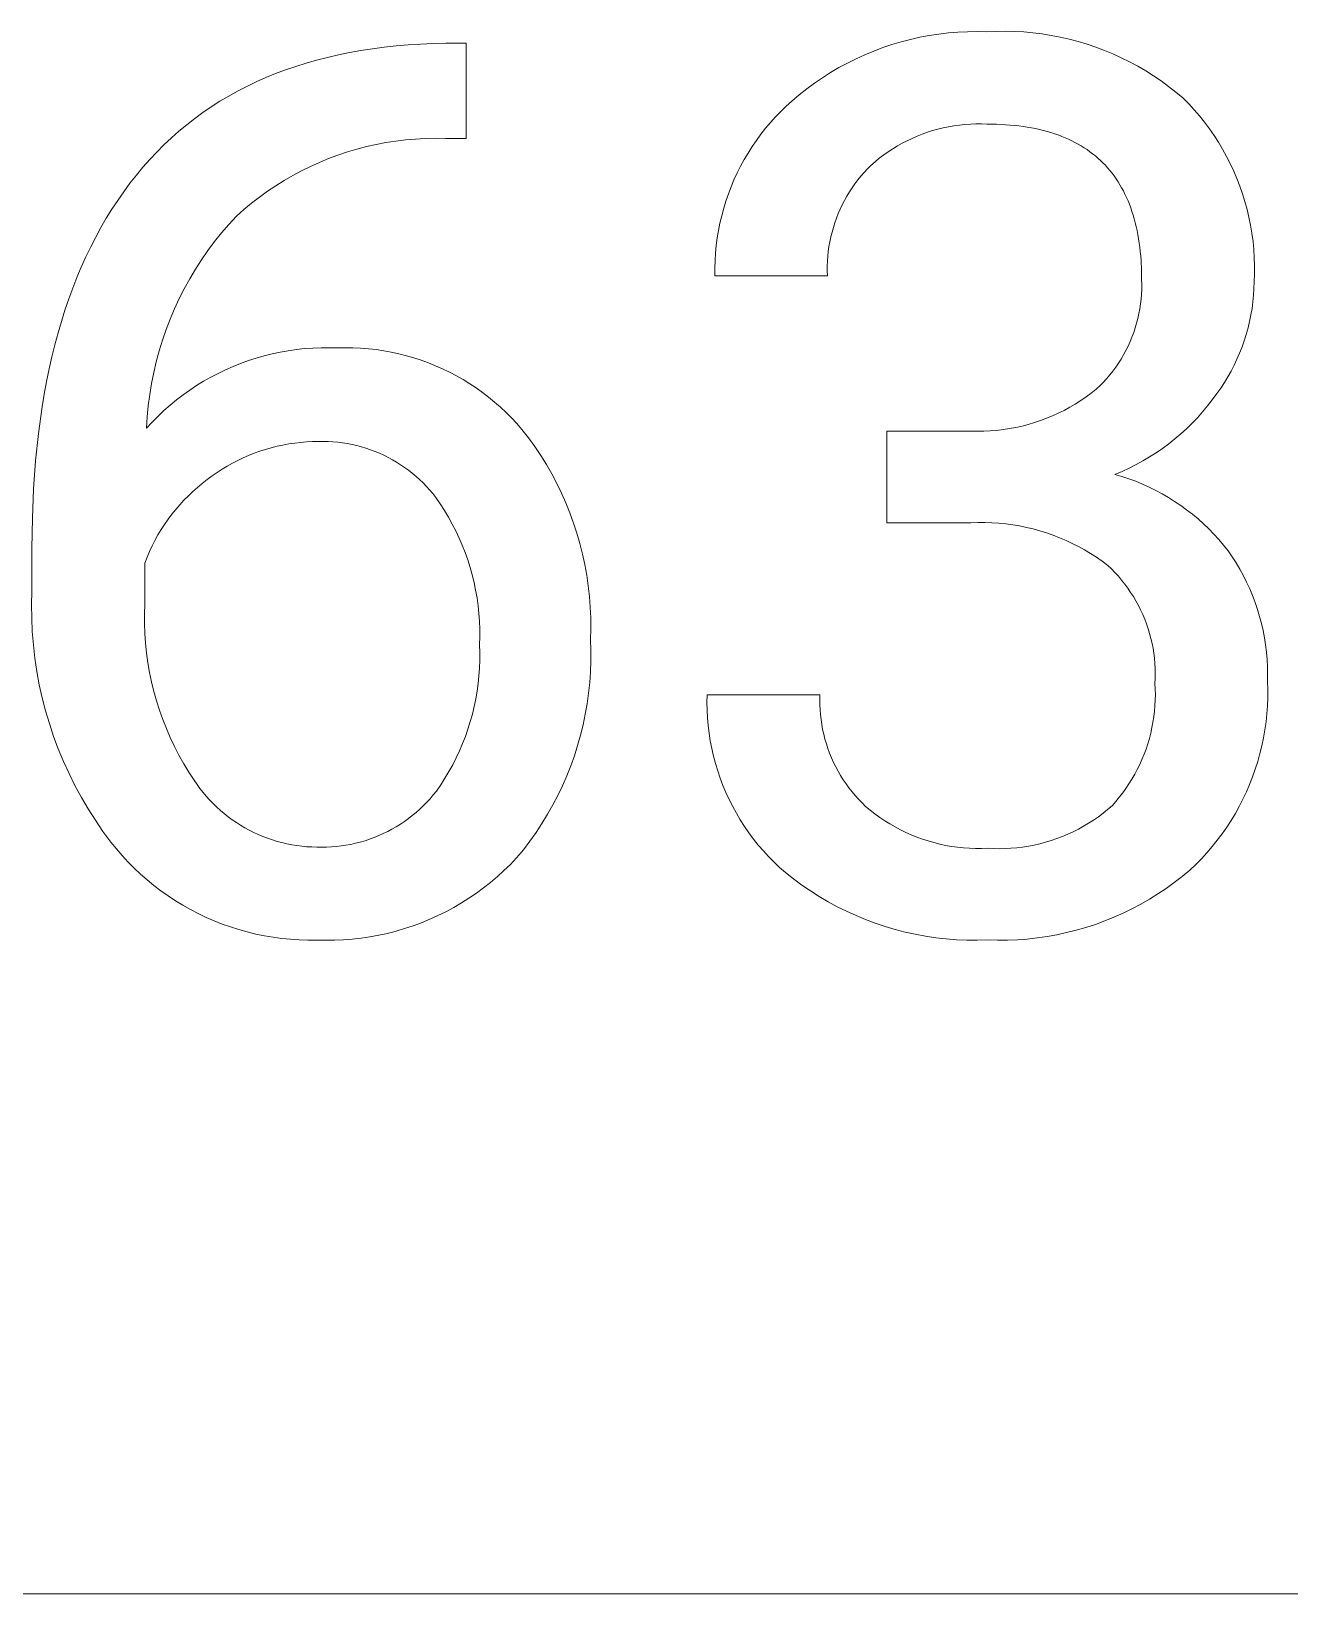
# Model space of a CAD drawing. Header units: millimetres. Extents: x -644 to 2279, y -276 to 1766.
# Drawn here: x 1723.22 to 1762.63, y -112.53 to -63.6 of the extents above; entities that cross this region are included whole.
import ezdxf

# ---------------------------------------------------------------- set-up
doc = ezdxf.new("R2010")
doc.units = ezdxf.units.MM
doc.header["$MEASUREMENT"] = 0
doc.layers.add('Domyślny', color=7, linetype='Continuous', true_color=0x000000)

msp = doc.modelspace()

# ---------------------------------------------------------------- linework, layer by layer
at = {"layer": 'Domyślny', "color": 18, "lineweight": 15, "true_color": 0x000000}
for p, q in [((1753.431, -63.607), (1753.72, -63.604)), ((1753.72, -63.604), (1754.009, -63.611)), ((1734.272, -64.106), (1734.647, -64.066)), ((1734.647, -64.066), (1735.027, -64.033)), ((1735.027, -64.033), (1735.414, -64.009)), ((1735.414, -64.009), (1735.807, -63.992)), ((1735.807, -63.992), (1736.206, -63.982)), ((1736.206, -63.982), (1736.839, -63.982)), ((1736.839, -63.982), (1736.839, -66.96)), ((1749.883, -64.118), (1750.168, -64.022)), ((1750.168, -64.022), (1750.458, -63.936)), ((1750.458, -63.936), (1750.749, -63.859)), ((1750.749, -63.859), (1751.044, -63.793)), ((1751.044, -63.793), (1751.34, -63.738)), ((1751.34, -63.738), (1751.638, -63.692)), ((1751.638, -63.692), (1751.938, -63.657)), ((1751.938, -63.657), (1752.238, -63.632)), ((1752.238, -63.632), (1752.54, -63.618)), ((1752.54, -63.618), (1752.841, -63.614)), ((1752.841, -63.614), (1753.143, -63.62)), ((1753.143, -63.62), (1753.431, -63.607)), ((1754.009, -63.611), (1754.298, -63.627)), ((1754.298, -63.627), (1754.586, -63.653)), ((1754.586, -63.653), (1754.872, -63.689)), ((1754.872, -63.689), (1755.158, -63.734)), ((1755.158, -63.734), (1755.441, -63.789)), ((1755.441, -63.789), (1755.723, -63.854)), ((1755.723, -63.854), (1756.002, -63.927)), ((1756.002, -63.927), (1756.279, -64.011)), ((1756.279, -64.011), (1756.553, -64.103)), ((1731.825, -64.603), (1732.156, -64.509)), ((1732.156, -64.509), (1732.493, -64.422)), ((1732.493, -64.422), (1732.837, -64.343)), ((1732.837, -64.343), (1733.186, -64.273)), ((1733.186, -64.273), (1733.542, -64.209)), ((1733.542, -64.209), (1733.904, -64.154)), ((1733.904, -64.154), (1734.272, -64.106)), ((1748.777, -64.6), (1749.047, -64.465)), ((1749.047, -64.465), (1749.322, -64.34)), ((1749.322, -64.34), (1749.6, -64.224)), ((1749.6, -64.224), (1749.883, -64.118)), ((1756.553, -64.103), (1756.823, -64.205)), ((1756.823, -64.205), (1757.09, -64.315)), ((1757.09, -64.315), (1757.353, -64.435)), ((1757.353, -64.435), (1757.612, -64.563)), ((1757.612, -64.563), (1757.867, -64.7)), ((1730.264, -65.189), (1730.564, -65.056)), ((1730.564, -65.056), (1730.87, -64.931)), ((1730.87, -64.931), (1731.182, -64.814)), ((1731.182, -64.814), (1731.501, -64.705)), ((1731.501, -64.705), (1731.825, -64.603)), ((1747.749, -65.229), (1747.998, -65.058)), ((1747.998, -65.058), (1748.252, -64.896)), ((1748.252, -64.896), (1748.512, -64.743)), ((1748.512, -64.743), (1748.777, -64.6)), ((1757.867, -64.7), (1758.117, -64.845)), ((1758.117, -64.845), (1758.361, -64.999)), ((1758.361, -64.999), (1758.601, -65.161)), ((1729.402, -65.634), (1729.683, -65.478)), ((1729.683, -65.478), (1729.97, -65.33)), ((1729.97, -65.33), (1730.264, -65.189)), ((1747.27, -65.595), (1747.506, -65.408)), ((1747.506, -65.408), (1747.749, -65.229)), ((1758.601, -65.161), (1758.834, -65.331)), ((1758.834, -65.331), (1759.062, -65.508)), ((1759.062, -65.508), (1759.284, -65.693)), ((1728.595, -66.148), (1728.858, -65.969)), ((1728.858, -65.969), (1729.127, -65.798)), ((1729.127, -65.798), (1729.402, -65.634)), ((1746.693, -66.115), (1746.864, -65.95)), ((1746.864, -65.95), (1747.04, -65.791)), ((1747.04, -65.791), (1747.27, -65.595)), ((1759.284, -65.693), (1759.463, -65.875)), ((1759.463, -65.875), (1759.635, -66.062)), ((1727.845, -66.732), (1728.089, -66.53)), ((1728.089, -66.53), (1728.339, -66.335)), ((1728.339, -66.335), (1728.595, -66.148)), ((1746.216, -66.643), (1746.369, -66.461)), ((1746.369, -66.461), (1746.528, -66.285)), ((1746.528, -66.285), (1746.693, -66.115)), ((1752.284, -66.54), (1752.114, -66.564)), ((1752.455, -66.523), (1752.284, -66.54)), ((1752.627, -66.511), (1752.455, -66.523)), ((1752.799, -66.505), (1752.627, -66.511)), ((1752.971, -66.505), (1752.799, -66.505)), ((1753.143, -66.511), (1752.971, -66.505)), ((1753.441, -66.516), (1753.143, -66.511)), ((1753.73, -66.53), (1753.441, -66.516)), ((1753.871, -66.54), (1753.73, -66.53)), ((1754.009, -66.553), (1753.871, -66.54)), ((1759.635, -66.062), (1759.801, -66.256)), ((1759.801, -66.256), (1759.961, -66.454)), ((1759.961, -66.454), (1760.113, -66.658)), ((1727.376, -67.16), (1727.607, -66.942)), ((1727.607, -66.942), (1727.845, -66.732)), ((1734.944, -67.006), (1734.635, -67.043)), ((1735.254, -66.979), (1734.944, -67.006)), ((1735.565, -66.962), (1735.254, -66.979)), ((1735.876, -66.956), (1735.565, -66.962)), ((1736.187, -66.96), (1735.876, -66.956)), ((1736.839, -66.96), (1736.187, -66.96)), ((1745.794, -67.216), (1745.928, -67.021)), ((1745.928, -67.021), (1746.069, -66.829)), ((1746.069, -66.829), (1746.216, -66.643)), ((1750.8, -66.958), (1750.645, -67.032)), ((1750.958, -66.889), (1750.8, -66.958)), ((1751.118, -66.826), (1750.958, -66.889)), ((1751.28, -66.768), (1751.118, -66.826)), ((1751.444, -66.716), (1751.28, -66.768)), ((1751.609, -66.669), (1751.444, -66.716)), ((1751.776, -66.628), (1751.609, -66.669)), ((1751.945, -66.593), (1751.776, -66.628)), ((1752.114, -66.564), (1751.945, -66.593)), ((1754.145, -66.569), (1754.009, -66.553)), ((1754.279, -66.587), (1754.145, -66.569)), ((1754.41, -66.607), (1754.279, -66.587)), ((1754.539, -66.629), (1754.41, -66.607)), ((1754.666, -66.654), (1754.539, -66.629)), ((1754.79, -66.681), (1754.666, -66.654)), ((1754.912, -66.711), (1754.79, -66.681)), ((1755.031, -66.743), (1754.912, -66.711)), ((1755.149, -66.777), (1755.031, -66.743)), ((1755.263, -66.814), (1755.149, -66.777)), ((1755.376, -66.853), (1755.263, -66.814)), ((1755.486, -66.895), (1755.376, -66.853)), ((1755.594, -66.939), (1755.486, -66.895)), ((1755.699, -66.985), (1755.594, -66.939)), ((1755.802, -67.033), (1755.699, -66.985)), ((1760.113, -66.658), (1760.258, -66.868)), ((1760.258, -66.868), (1760.396, -67.082)), ((1726.932, -67.619), (1727.151, -67.386)), ((1727.151, -67.386), (1727.376, -67.16)), ((1732.824, -67.483), (1732.533, -67.591)), ((1733.119, -67.384), (1732.824, -67.483)), ((1733.418, -67.296), (1733.119, -67.384)), ((1733.719, -67.217), (1733.418, -67.296)), ((1734.022, -67.149), (1733.719, -67.217)), ((1734.328, -67.091), (1734.022, -67.149)), ((1734.635, -67.043), (1734.328, -67.091)), ((1745.545, -67.621), (1745.666, -67.417)), ((1745.666, -67.417), (1745.794, -67.216)), ((1749.912, -67.479), (1749.775, -67.583)), ((1750.052, -67.38), (1749.912, -67.479)), ((1750.196, -67.285), (1750.052, -67.38)), ((1750.343, -67.195), (1750.196, -67.285)), ((1750.492, -67.111), (1750.343, -67.195)), ((1750.645, -67.032), (1750.492, -67.111)), ((1755.902, -67.084), (1755.802, -67.033)), ((1756.001, -67.138), (1755.902, -67.084)), ((1756.096, -67.193), (1756.001, -67.138)), ((1756.19, -67.252), (1756.096, -67.193)), ((1756.281, -67.312), (1756.19, -67.252)), ((1756.37, -67.375), (1756.281, -67.312)), ((1756.456, -67.44), (1756.37, -67.375)), ((1756.54, -67.508), (1756.456, -67.44)), ((1756.622, -67.578), (1756.54, -67.508)), ((1760.396, -67.082), (1760.527, -67.3)), ((1760.527, -67.3), (1760.651, -67.523)), ((1726.512, -68.109), (1726.719, -67.86)), ((1726.719, -67.86), (1726.932, -67.619)), ((1731.682, -67.975), (1731.408, -68.121)), ((1731.961, -67.837), (1731.682, -67.975)), ((1732.245, -67.71), (1731.961, -67.837)), ((1732.533, -67.591), (1732.245, -67.71)), ((1745.325, -68.042), (1745.432, -67.83)), ((1745.432, -67.83), (1745.545, -67.621)), ((1749.405, -67.914), (1749.301, -68.026)), ((1749.512, -67.805), (1749.405, -67.914)), ((1749.642, -67.692), (1749.512, -67.805)), ((1749.775, -67.583), (1749.642, -67.692)), ((1756.701, -67.65), (1756.622, -67.578)), ((1756.778, -67.725), (1756.701, -67.65)), ((1756.853, -67.802), (1756.778, -67.725)), ((1756.925, -67.882), (1756.853, -67.802)), ((1756.995, -67.964), (1756.925, -67.882)), ((1757.062, -68.048), (1756.995, -67.964)), ((1760.651, -67.523), (1760.766, -67.75)), ((1760.766, -67.75), (1760.874, -67.981)), ((1760.874, -67.981), (1760.974, -68.215)), ((1726.116, -68.629), (1726.311, -68.365)), ((1726.311, -68.365), (1726.512, -68.109)), ((1730.875, -68.442), (1730.616, -68.616)), ((1731.139, -68.277), (1730.875, -68.442)), ((1731.408, -68.121), (1731.139, -68.277)), ((1745.048, -68.698), (1745.133, -68.476)), ((1745.133, -68.476), (1745.225, -68.257)), ((1745.225, -68.257), (1745.325, -68.042)), ((1749.012, -68.384), (1748.925, -68.509)), ((1749.104, -68.261), (1749.012, -68.384)), ((1749.201, -68.142), (1749.104, -68.261)), ((1749.301, -68.026), (1749.201, -68.142)), ((1757.127, -68.135), (1757.062, -68.048)), ((1757.19, -68.224), (1757.127, -68.135)), ((1757.25, -68.315), (1757.19, -68.224)), ((1757.308, -68.409), (1757.25, -68.315)), ((1757.364, -68.505), (1757.308, -68.409)), ((1760.974, -68.215), (1761.066, -68.453)), ((1761.066, -68.453), (1761.15, -68.693)), ((1725.746, -69.176), (1725.928, -68.899)), ((1725.928, -68.899), (1726.116, -68.629)), ((1730.364, -68.798), (1730.118, -68.988)), ((1730.616, -68.616), (1730.364, -68.798)), ((1744.902, -69.149), (1744.971, -68.922)), ((1744.971, -68.922), (1745.048, -68.698)), ((1748.687, -68.902), (1748.617, -69.037)), ((1748.762, -68.768), (1748.687, -68.902)), ((1748.841, -68.637), (1748.762, -68.768)), ((1748.925, -68.509), (1748.841, -68.637)), ((1757.417, -68.604), (1757.364, -68.505)), ((1757.468, -68.705), (1757.417, -68.604)), ((1757.516, -68.808), (1757.468, -68.705)), ((1757.563, -68.914), (1757.516, -68.808)), ((1757.606, -69.022), (1757.563, -68.914)), ((1761.15, -68.693), (1761.225, -68.937)), ((1761.225, -68.937), (1761.292, -69.182)), ((1725.401, -69.752), (1725.57, -69.46)), ((1725.57, -69.46), (1725.746, -69.176)), ((1729.646, -69.394), (1729.409, -69.652)), ((1729.879, -69.187), (1729.646, -69.394)), ((1730.118, -68.988), (1729.879, -69.187)), ((1744.785, -69.61), (1744.84, -69.379)), ((1744.84, -69.379), (1744.902, -69.149)), ((1748.434, -69.459), (1748.383, -69.603)), ((1748.49, -69.316), (1748.434, -69.459)), ((1748.551, -69.176), (1748.49, -69.316)), ((1748.617, -69.037), (1748.551, -69.176)), ((1757.648, -69.133), (1757.606, -69.022)), ((1757.687, -69.245), (1757.648, -69.133)), ((1757.724, -69.361), (1757.687, -69.245)), ((1757.758, -69.478), (1757.724, -69.361)), ((1761.292, -69.182), (1761.351, -69.43)), ((1761.351, -69.43), (1761.401, -69.68)), ((1725.238, -70.05), (1725.401, -69.752)), ((1729.18, -69.918), (1728.961, -70.192)), ((1729.409, -69.652), (1729.18, -69.918)), ((1744.7, -70.077), (1744.739, -69.843)), ((1744.739, -69.843), (1744.785, -69.61)), ((1748.295, -69.896), (1748.258, -70.045)), ((1748.336, -69.749), (1748.295, -69.896)), ((1748.383, -69.603), (1748.336, -69.749)), ((1757.79, -69.599), (1757.758, -69.478)), ((1757.819, -69.721), (1757.79, -69.599)), ((1757.847, -69.846), (1757.819, -69.721)), ((1757.871, -69.973), (1757.847, -69.846)), ((1761.401, -69.68), (1761.443, -69.931)), ((1761.443, -69.931), (1761.477, -70.184)), ((1724.932, -70.668), (1725.082, -70.356)), ((1725.082, -70.356), (1725.238, -70.05)), ((1728.961, -70.192), (1728.751, -70.473)), ((1744.647, -70.549), (1744.67, -70.312)), ((1744.67, -70.312), (1744.7, -70.077)), ((1748.2, -70.345), (1748.179, -70.497)), ((1748.227, -70.194), (1748.2, -70.345)), ((1748.258, -70.045), (1748.227, -70.194)), ((1757.894, -70.103), (1757.871, -69.973)), ((1757.914, -70.235), (1757.894, -70.103)), ((1757.932, -70.369), (1757.914, -70.235)), ((1757.947, -70.506), (1757.932, -70.369)), ((1761.477, -70.184), (1761.501, -70.437)), ((1761.501, -70.437), (1761.517, -70.691)), ((1724.788, -70.988), (1724.932, -70.668)), ((1728.551, -70.761), (1728.361, -71.056)), ((1728.751, -70.473), (1728.551, -70.761)), ((1744.625, -71.023), (1744.632, -70.786)), ((1744.632, -70.786), (1744.647, -70.549)), ((1748.152, -70.802), (1748.146, -70.954)), ((1748.163, -70.649), (1748.152, -70.802)), ((1748.179, -70.497), (1748.163, -70.649)), ((1757.96, -70.645), (1757.947, -70.506)), ((1757.971, -70.787), (1757.96, -70.645)), ((1757.985, -71.077), (1757.971, -70.787)), ((1761.517, -70.691), (1761.524, -70.946)), ((1724.52, -71.648), (1724.65, -71.314)), ((1724.65, -71.314), (1724.788, -70.988)), ((1728.181, -71.357), (1728.012, -71.665)), ((1728.361, -71.056), (1728.181, -71.357)), ((1744.626, -71.261), (1744.625, -71.023)), ((1748.15, -71.261), (1744.626, -71.261)), ((1748.146, -70.954), (1748.145, -71.108)), ((1748.145, -71.108), (1748.15, -71.261)), ((1757.99, -71.377), (1757.985, -71.077)), ((1757.994, -71.531), (1757.99, -71.377)), ((1761.523, -71.201), (1761.513, -71.455)), ((1761.524, -70.946), (1761.523, -71.201)), ((1724.395, -71.988), (1724.52, -71.648)), ((1728.012, -71.665), (1727.853, -71.977)), ((1757.974, -71.991), (1757.986, -71.838)), ((1757.986, -71.838), (1757.992, -71.684)), ((1757.992, -71.684), (1757.994, -71.531)), ((1761.494, -71.871), (1761.474, -72.078)), ((1761.507, -71.663), (1761.494, -71.871)), ((1761.513, -71.455), (1761.507, -71.663)), ((1724.165, -72.69), (1724.277, -72.336)), ((1724.277, -72.336), (1724.395, -71.988)), ((1727.705, -72.296), (1727.568, -72.619)), ((1727.853, -71.977), (1727.705, -72.296)), ((1757.906, -72.446), (1757.934, -72.295)), ((1757.934, -72.295), (1757.956, -72.143)), ((1757.956, -72.143), (1757.974, -71.991)), ((1761.446, -72.284), (1761.412, -72.489)), ((1761.474, -72.078), (1761.446, -72.284)), ((1724.06, -73.052), (1724.165, -72.69)), ((1727.568, -72.619), (1727.443, -72.946)), ((1757.742, -73.037), (1757.79, -72.892)), ((1757.79, -72.892), (1757.834, -72.745)), ((1757.834, -72.745), (1757.872, -72.596)), ((1757.872, -72.596), (1757.906, -72.446)), ((1761.321, -72.895), (1761.266, -73.095)), ((1761.37, -72.693), (1761.321, -72.895)), ((1761.412, -72.489), (1761.37, -72.693)), ((1723.961, -73.421), (1724.06, -73.052)), ((1727.328, -73.278), (1727.225, -73.613)), ((1727.443, -72.946), (1727.328, -73.278)), ((1757.566, -73.463), (1757.629, -73.323)), ((1757.629, -73.323), (1757.688, -73.181)), ((1757.688, -73.181), (1757.742, -73.037)), ((1761.203, -73.294), (1761.134, -73.49)), ((1761.266, -73.095), (1761.203, -73.294)), ((1723.782, -74.179), (1723.868, -73.797)), ((1723.868, -73.797), (1723.961, -73.421)), ((1727.225, -73.613), (1727.134, -73.952)), ((1730.02, -73.918), (1730.265, -73.838)), ((1730.265, -73.838), (1730.513, -73.768)), ((1730.513, -73.768), (1730.763, -73.705)), ((1730.763, -73.705), (1731.015, -73.652)), ((1731.015, -73.652), (1731.268, -73.607)), ((1731.268, -73.607), (1731.524, -73.57)), ((1731.524, -73.57), (1731.78, -73.543)), ((1731.78, -73.543), (1732.037, -73.524)), ((1732.037, -73.524), (1732.294, -73.514)), ((1732.294, -73.514), (1732.552, -73.513)), ((1732.552, -73.513), (1732.81, -73.521)), ((1732.81, -73.521), (1733.052, -73.515)), ((1733.052, -73.515), (1733.294, -73.517)), ((1733.294, -73.517), (1733.535, -73.528)), ((1733.535, -73.528), (1733.777, -73.547)), ((1733.777, -73.547), (1734.017, -73.574)), ((1734.017, -73.574), (1734.256, -73.609)), ((1734.256, -73.609), (1734.495, -73.653)), ((1734.495, -73.653), (1734.731, -73.704)), ((1734.731, -73.704), (1734.966, -73.763)), ((1734.966, -73.763), (1735.198, -73.83)), ((1735.198, -73.83), (1735.428, -73.905)), ((1757.264, -73.997), (1757.347, -73.868)), ((1757.347, -73.868), (1757.424, -73.735)), ((1757.424, -73.735), (1757.497, -73.6)), ((1757.497, -73.6), (1757.566, -73.463)), ((1760.975, -73.874), (1760.886, -74.062)), ((1761.058, -73.684), (1760.975, -73.874)), ((1761.134, -73.49), (1761.058, -73.684)), ((1723.702, -74.569), (1723.782, -74.179)), ((1727.054, -74.294), (1726.986, -74.638)), ((1727.134, -73.952), (1727.054, -74.294)), ((1728.842, -74.436), (1729.07, -74.317)), ((1729.07, -74.317), (1729.302, -74.205)), ((1729.302, -74.205), (1729.538, -74.101)), ((1729.538, -74.101), (1729.777, -74.005)), ((1729.777, -74.005), (1730.02, -73.918)), ((1735.428, -73.905), (1735.656, -73.988)), ((1735.656, -73.988), (1735.88, -74.078)), ((1735.88, -74.078), (1736.102, -74.176)), ((1736.102, -74.176), (1736.32, -74.281)), ((1736.32, -74.281), (1736.534, -74.393)), ((1756.891, -74.484), (1756.991, -74.367)), ((1756.991, -74.367), (1757.086, -74.247)), ((1757.086, -74.247), (1757.177, -74.124)), ((1757.177, -74.124), (1757.264, -73.997)), ((1760.79, -74.247), (1760.688, -74.428)), ((1760.886, -74.062), (1760.79, -74.247)), ((1723.629, -74.966), (1723.702, -74.569)), ((1726.986, -74.638), (1726.93, -74.984)), ((1727.974, -74.991), (1728.183, -74.841)), ((1728.183, -74.841), (1728.398, -74.699)), ((1728.398, -74.699), (1728.618, -74.564)), ((1728.618, -74.564), (1728.842, -74.436)), ((1736.534, -74.393), (1736.744, -74.513)), ((1736.744, -74.513), (1736.95, -74.64)), ((1736.95, -74.64), (1737.152, -74.773)), ((1737.152, -74.773), (1737.349, -74.914)), ((1756.411, -74.938), (1756.569, -74.813)), ((1756.569, -74.813), (1756.68, -74.707)), ((1756.68, -74.707), (1756.787, -74.598)), ((1756.787, -74.598), (1756.891, -74.484)), ((1760.465, -74.78), (1760.345, -74.949)), ((1760.58, -74.606), (1760.465, -74.78)), ((1760.688, -74.428), (1760.58, -74.606)), ((1723.561, -75.37), (1723.629, -74.966)), ((1726.886, -75.332), (1726.854, -75.681)), ((1726.93, -74.984), (1726.886, -75.332)), ((1727.377, -75.482), (1727.57, -75.312)), ((1727.57, -75.312), (1727.769, -75.148)), ((1727.769, -75.148), (1727.974, -74.991)), ((1737.349, -74.914), (1737.541, -75.061)), ((1737.541, -75.061), (1737.729, -75.214)), ((1737.729, -75.214), (1737.911, -75.374)), ((1755.738, -75.379), (1755.912, -75.278)), ((1755.912, -75.278), (1756.082, -75.17)), ((1756.082, -75.17), (1756.248, -75.057)), ((1756.248, -75.057), (1756.411, -74.938)), ((1760.053, -75.338), (1759.897, -75.524)), ((1760.202, -75.146), (1760.053, -75.338)), ((1760.345, -74.949), (1760.202, -75.146)), ((1723.446, -76.199), (1723.561, -75.37)), ((1726.854, -75.681), (1726.834, -76.032)), ((1727.008, -75.842), (1727.19, -75.659)), ((1727.19, -75.659), (1727.377, -75.482)), ((1737.911, -75.374), (1738.087, -75.539)), ((1738.087, -75.539), (1738.258, -75.711)), ((1738.258, -75.711), (1738.423, -75.888)), ((1754.632, -75.859), (1754.823, -75.795)), ((1754.823, -75.795), (1755.011, -75.725)), ((1755.011, -75.725), (1755.197, -75.648)), ((1755.197, -75.648), (1755.381, -75.564)), ((1755.381, -75.564), (1755.561, -75.475)), ((1755.561, -75.475), (1755.738, -75.379)), ((1759.735, -75.705), (1759.567, -75.88)), ((1759.897, -75.524), (1759.735, -75.705)), ((1723.357, -77.057), (1723.446, -76.199)), ((1726.834, -76.032), (1727.008, -75.842)), ((1738.423, -75.888), (1738.581, -76.071)), ((1738.581, -76.071), (1738.788, -76.337)), ((1750.009, -76.127), (1752.646, -76.127)), ((1750.009, -78.998), (1750.009, -76.127)), ((1752.646, -76.127), (1752.848, -76.131)), ((1752.848, -76.131), (1753.049, -76.128)), ((1753.049, -76.128), (1753.25, -76.119)), ((1753.25, -76.119), (1753.451, -76.102)), ((1753.451, -76.102), (1753.651, -76.079)), ((1753.651, -76.079), (1753.85, -76.048)), ((1753.85, -76.048), (1754.047, -76.011)), ((1754.047, -76.011), (1754.244, -75.967)), ((1754.244, -75.967), (1754.439, -75.916)), ((1754.439, -75.916), (1754.632, -75.859)), ((1759.213, -76.214), (1759.028, -76.371)), ((1759.393, -76.05), (1759.213, -76.214)), ((1759.567, -75.88), (1759.393, -76.05)), ((1730.377, -76.756), (1730.201, -76.82)), ((1730.555, -76.698), (1730.377, -76.756)), ((1730.735, -76.647), (1730.555, -76.698)), ((1730.917, -76.601), (1730.735, -76.647)), ((1731.1, -76.561), (1730.917, -76.601)), ((1731.284, -76.527), (1731.1, -76.561)), ((1731.469, -76.499), (1731.284, -76.527)), ((1731.655, -76.478), (1731.469, -76.499)), ((1731.842, -76.462), (1731.655, -76.478)), ((1732.029, -76.453), (1731.842, -76.462)), ((1732.216, -76.45), (1732.029, -76.453)), ((1732.367, -76.448), (1732.216, -76.45)), ((1732.517, -76.452), (1732.367, -76.448)), ((1732.668, -76.46), (1732.517, -76.452)), ((1732.818, -76.474), (1732.668, -76.46)), ((1732.968, -76.492), (1732.818, -76.474)), ((1733.117, -76.516), (1732.968, -76.492)), ((1733.265, -76.545), (1733.117, -76.516)), ((1733.412, -76.578), (1733.265, -76.545)), ((1733.558, -76.617), (1733.412, -76.578)), ((1733.702, -76.661), (1733.558, -76.617)), ((1733.845, -76.709), (1733.702, -76.661)), ((1733.986, -76.762), (1733.845, -76.709)), ((1734.125, -76.82), (1733.986, -76.762)), ((1738.788, -76.337), (1738.985, -76.61)), ((1738.985, -76.61), (1739.173, -76.889)), ((1758.442, -76.804), (1758.237, -76.935)), ((1758.642, -76.666), (1758.442, -76.804)), ((1758.838, -76.522), (1758.642, -76.666)), ((1759.028, -76.371), (1758.838, -76.522)), ((1723.293, -77.942), (1723.357, -77.057)), ((1729.357, -77.223), (1729.197, -77.321)), ((1729.521, -77.132), (1729.357, -77.223)), ((1729.687, -77.045), (1729.521, -77.132)), ((1729.856, -76.965), (1729.687, -77.045)), ((1730.027, -76.889), (1729.856, -76.965)), ((1730.201, -76.82), (1730.027, -76.889)), ((1734.262, -76.883), (1734.125, -76.82)), ((1734.397, -76.95), (1734.262, -76.883)), ((1734.53, -77.022), (1734.397, -76.95)), ((1734.66, -77.098), (1734.53, -77.022)), ((1734.787, -77.179), (1734.66, -77.098)), ((1734.912, -77.264), (1734.787, -77.179)), ((1735.034, -77.353), (1734.912, -77.264)), ((1739.173, -76.889), (1739.351, -77.175)), ((1739.351, -77.175), (1739.519, -77.467)), ((1757.597, -77.284), (1757.377, -77.386)), ((1757.815, -77.175), (1757.597, -77.284)), ((1758.028, -77.058), (1757.815, -77.175)), ((1758.237, -76.935), (1758.028, -77.058)), ((1728.576, -77.763), (1728.426, -77.887)), ((1728.729, -77.644), (1728.576, -77.763)), ((1728.887, -77.53), (1728.729, -77.644)), ((1729.041, -77.423), (1728.887, -77.53)), ((1729.197, -77.321), (1729.041, -77.423)), ((1735.152, -77.446), (1735.034, -77.353)), ((1735.268, -77.543), (1735.152, -77.446)), ((1735.38, -77.644), (1735.268, -77.543)), ((1735.488, -77.748), (1735.38, -77.644)), ((1735.593, -77.857), (1735.488, -77.748)), ((1739.519, -77.467), (1739.677, -77.765)), ((1739.677, -77.765), (1739.825, -78.068)), ((1757.377, -77.386), (1757.153, -77.48)), ((1757.153, -77.48), (1757.372, -77.545)), ((1757.372, -77.545), (1757.589, -77.618)), ((1757.589, -77.618), (1757.804, -77.697)), ((1757.804, -77.697), (1758.016, -77.785)), ((1758.016, -77.785), (1758.225, -77.879)), ((1723.255, -78.856), (1723.293, -77.942)), ((1728.139, -78.15), (1728.003, -78.289)), ((1728.28, -78.016), (1728.139, -78.15)), ((1728.426, -77.887), (1728.28, -78.016)), ((1735.694, -77.969), (1735.593, -77.857)), ((1735.792, -78.084), (1735.694, -77.969)), ((1735.885, -78.202), (1735.792, -78.084)), ((1736.025, -78.403), (1735.885, -78.202)), ((1739.825, -78.068), (1739.962, -78.376)), ((1758.225, -77.879), (1758.43, -77.98)), ((1758.43, -77.98), (1758.632, -78.089)), ((1758.632, -78.089), (1758.83, -78.204)), ((1758.83, -78.204), (1759.024, -78.325)), ((1727.623, -78.731), (1727.506, -78.887)), ((1727.744, -78.58), (1727.623, -78.731)), ((1727.871, -78.432), (1727.744, -78.58)), ((1728.003, -78.289), (1727.871, -78.432)), ((1736.159, -78.609), (1736.025, -78.403)), ((1736.285, -78.819), (1736.159, -78.609)), ((1739.962, -78.376), (1740.088, -78.688)), ((1740.088, -78.688), (1740.204, -79.004)), ((1759.024, -78.325), (1759.213, -78.453)), ((1759.213, -78.453), (1759.399, -78.588)), ((1759.399, -78.588), (1759.579, -78.729)), ((1759.579, -78.729), (1759.755, -78.876)), ((1723.242, -79.798), (1723.255, -78.856)), ((1727.289, -79.21), (1727.189, -79.377)), ((1727.395, -79.047), (1727.289, -79.21)), ((1727.506, -78.887), (1727.395, -79.047)), ((1736.404, -79.034), (1736.285, -78.819)), ((1736.516, -79.252), (1736.404, -79.034)), ((1736.62, -79.474), (1736.516, -79.252)), ((1740.204, -79.004), (1740.309, -79.324)), ((1752.646, -78.998), (1750.009, -78.998)), ((1752.864, -78.99), (1752.646, -78.998)), ((1753.083, -78.989), (1752.864, -78.99)), ((1753.301, -78.996), (1753.083, -78.989)), ((1753.518, -79.009), (1753.301, -78.996)), ((1753.736, -79.031), (1753.518, -79.009)), ((1753.952, -79.059), (1753.736, -79.031)), ((1754.167, -79.095), (1753.952, -79.059)), ((1754.381, -79.139), (1754.167, -79.095)), ((1754.593, -79.189), (1754.381, -79.139)), ((1754.803, -79.247), (1754.593, -79.189)), ((1755.012, -79.312), (1754.803, -79.247)), ((1759.755, -78.876), (1759.926, -79.029)), ((1759.926, -79.029), (1760.091, -79.187)), ((1760.091, -79.187), (1760.251, -79.351)), ((1727.006, -79.72), (1726.923, -79.896)), ((1727.094, -79.547), (1727.006, -79.72)), ((1727.189, -79.377), (1727.094, -79.547)), ((1736.717, -79.699), (1736.62, -79.474)), ((1736.807, -79.927), (1736.717, -79.699)), ((1740.309, -79.324), (1740.402, -79.648)), ((1740.402, -79.648), (1740.485, -79.975)), ((1755.218, -79.384), (1755.012, -79.312)), ((1755.421, -79.463), (1755.218, -79.384)), ((1755.622, -79.548), (1755.421, -79.463)), ((1755.819, -79.641), (1755.622, -79.548)), ((1756.014, -79.74), (1755.819, -79.641)), ((1756.205, -79.846), (1756.014, -79.74)), ((1760.251, -79.351), (1760.405, -79.52)), ((1760.405, -79.52), (1760.553, -79.695)), ((1760.553, -79.695), (1760.696, -79.874)), ((1723.242, -81.141), (1723.242, -79.798)), ((1726.846, -80.075), (1726.775, -80.256)), ((1726.923, -79.896), (1726.846, -80.075)), ((1736.888, -80.159), (1736.807, -79.927)), ((1736.962, -80.393), (1736.888, -80.159)), ((1740.485, -79.975), (1740.556, -80.304)), ((1756.392, -79.958), (1756.205, -79.846)), ((1756.575, -80.076), (1756.392, -79.958)), ((1756.754, -80.201), (1756.575, -80.076)), ((1756.929, -80.332), (1756.754, -80.201)), ((1760.696, -79.874), (1760.825, -80.063)), ((1760.825, -80.063), (1760.949, -80.255)), ((1726.775, -80.256), (1726.775, -81.54)), ((1737.028, -80.629), (1736.962, -80.393)), ((1737.086, -80.867), (1737.028, -80.629)), ((1740.556, -80.304), (1740.615, -80.636)), ((1740.615, -80.636), (1740.664, -80.969)), ((1757.043, -80.441), (1756.929, -80.332)), ((1757.154, -80.554), (1757.043, -80.441)), ((1757.261, -80.671), (1757.154, -80.554)), ((1757.363, -80.792), (1757.261, -80.671)), ((1760.949, -80.255), (1761.065, -80.452)), ((1761.065, -80.452), (1761.175, -80.653)), ((1761.175, -80.653), (1761.278, -80.857)), ((1723.231, -81.561), (1723.242, -81.141)), ((1737.136, -81.107), (1737.086, -80.867)), ((1737.178, -81.349), (1737.136, -81.107)), ((1740.664, -80.969), (1740.701, -81.304)), ((1757.462, -80.916), (1757.363, -80.792)), ((1757.556, -81.043), (1757.462, -80.916)), ((1757.646, -81.174), (1757.556, -81.043)), ((1757.731, -81.307), (1757.646, -81.174)), ((1761.278, -80.857), (1761.374, -81.065)), ((1761.374, -81.065), (1761.462, -81.276)), ((1723.235, -81.982), (1723.231, -81.561)), ((1726.775, -81.54), (1726.766, -81.847)), ((1737.212, -81.592), (1737.178, -81.349)), ((1737.237, -81.835), (1737.212, -81.592)), ((1740.701, -81.304), (1740.726, -81.64)), ((1740.726, -81.64), (1740.74, -81.976)), ((1757.812, -81.444), (1757.731, -81.307)), ((1757.887, -81.583), (1757.812, -81.444)), ((1757.959, -81.724), (1757.887, -81.583)), ((1761.462, -81.276), (1761.543, -81.49)), ((1761.543, -81.49), (1761.617, -81.707)), ((1761.617, -81.707), (1761.683, -81.926)), ((1723.254, -82.401), (1723.235, -81.982)), ((1726.766, -81.847), (1726.766, -82.154)), ((1726.766, -82.154), (1726.778, -82.461)), ((1737.255, -82.08), (1737.237, -81.835)), ((1737.264, -82.325), (1737.255, -82.08)), ((1740.74, -81.976), (1740.742, -82.313)), ((1758.025, -81.868), (1757.959, -81.724)), ((1758.086, -82.014), (1758.025, -81.868)), ((1758.142, -82.162), (1758.086, -82.014)), ((1758.194, -82.312), (1758.142, -82.162)), ((1761.683, -81.926), (1761.742, -82.147)), ((1761.742, -82.147), (1761.793, -82.37)), ((1723.287, -82.82), (1723.254, -82.401)), ((1726.778, -82.461), (1726.799, -82.767)), ((1737.258, -82.815), (1737.265, -82.57)), ((1737.265, -82.57), (1737.264, -82.325)), ((1740.742, -82.313), (1740.732, -82.65)), ((1740.732, -82.65), (1740.743, -82.986)), ((1758.24, -82.463), (1758.194, -82.312)), ((1758.281, -82.616), (1758.24, -82.463)), ((1758.316, -82.771), (1758.281, -82.616)), ((1761.793, -82.37), (1761.836, -82.595)), ((1761.836, -82.595), (1761.872, -82.821)), ((1723.335, -83.237), (1723.287, -82.82)), ((1726.799, -82.767), (1726.831, -83.072)), ((1726.831, -83.072), (1726.873, -83.376)), ((1737.265, -83.059), (1737.258, -82.815)), ((1737.265, -83.302), (1737.265, -83.059)), ((1740.743, -82.986), (1740.743, -83.322)), ((1758.347, -82.926), (1758.316, -82.771)), ((1758.371, -83.082), (1758.347, -82.926)), ((1758.391, -83.239), (1758.371, -83.082)), ((1761.872, -82.821), (1761.899, -83.048)), ((1761.899, -83.048), (1761.919, -83.276)), ((1723.397, -83.653), (1723.335, -83.237)), ((1723.473, -84.066), (1723.397, -83.653)), ((1726.873, -83.376), (1726.926, -83.679)), ((1737.239, -83.789), (1737.256, -83.546)), ((1737.256, -83.546), (1737.265, -83.302)), ((1740.731, -83.658), (1740.708, -83.994)), ((1740.743, -83.322), (1740.731, -83.658)), ((1758.405, -83.397), (1758.391, -83.239)), ((1758.414, -83.555), (1758.405, -83.397)), ((1758.418, -83.714), (1758.414, -83.555)), ((1761.919, -83.276), (1761.931, -83.504)), ((1761.931, -83.504), (1761.935, -83.733)), ((1723.564, -84.476), (1723.473, -84.066)), ((1726.926, -83.679), (1726.988, -83.979)), ((1726.988, -83.979), (1727.061, -84.277)), ((1737.181, -84.272), (1737.214, -84.031)), ((1737.214, -84.031), (1737.239, -83.789)), ((1740.708, -83.994), (1740.673, -84.328)), ((1758.408, -84.03), (1758.416, -83.872)), ((1758.417, -84.204), (1758.408, -84.03)), ((1758.416, -83.872), (1758.418, -83.714)), ((1761.935, -83.733), (1761.932, -83.962)), ((1761.932, -83.962), (1761.939, -84.216)), ((1723.669, -84.883), (1723.564, -84.476)), ((1727.061, -84.277), (1727.144, -84.573)), ((1727.144, -84.573), (1727.237, -84.865)), ((1737.091, -84.751), (1737.14, -84.512)), ((1737.14, -84.512), (1737.181, -84.272)), ((1740.673, -84.328), (1740.627, -84.661)), ((1744.379, -84.623), (1744.383, -84.381)), ((1744.383, -84.865), (1744.379, -84.623)), ((1744.383, -84.381), (1747.916, -84.381)), ((1747.916, -84.381), (1747.912, -84.536)), ((1747.912, -84.536), (1747.914, -84.692)), ((1758.407, -84.724), (1758.416, -84.551)), ((1758.416, -84.551), (1758.419, -84.377)), ((1758.419, -84.377), (1758.417, -84.204)), ((1761.938, -84.469), (1761.929, -84.723)), ((1761.939, -84.216), (1761.938, -84.469)), ((1723.788, -85.286), (1723.669, -84.883)), ((1727.237, -84.865), (1727.34, -85.154)), ((1736.968, -85.222), (1737.033, -84.987)), ((1737.033, -84.987), (1737.091, -84.751)), ((1740.569, -84.993), (1740.501, -85.322)), ((1740.627, -84.661), (1740.569, -84.993)), ((1744.396, -85.106), (1744.383, -84.865)), ((1744.417, -85.347), (1744.396, -85.106)), ((1747.914, -84.692), (1747.921, -84.848)), ((1747.921, -84.848), (1747.933, -85.003)), ((1747.933, -85.003), (1747.95, -85.158)), ((1758.345, -85.241), (1758.371, -85.069)), ((1758.371, -85.069), (1758.392, -84.897)), ((1758.392, -84.897), (1758.407, -84.724)), ((1761.911, -84.976), (1761.885, -85.229)), ((1761.929, -84.723), (1761.911, -84.976)), ((1723.921, -85.684), (1723.788, -85.286)), ((1727.34, -85.154), (1727.452, -85.44)), ((1727.452, -85.44), (1727.574, -85.722)), ((1736.815, -85.684), (1736.896, -85.454)), ((1736.896, -85.454), (1736.968, -85.222)), ((1740.501, -85.322), (1740.42, -85.648)), ((1744.446, -85.588), (1744.417, -85.347)), ((1744.483, -85.827), (1744.446, -85.588)), ((1747.95, -85.158), (1747.973, -85.312)), ((1747.973, -85.312), (1748.001, -85.465)), ((1748.001, -85.465), (1748.035, -85.617)), ((1748.035, -85.617), (1748.074, -85.768)), ((1758.231, -85.749), (1758.274, -85.581)), ((1758.274, -85.581), (1758.312, -85.411)), ((1758.312, -85.411), (1758.345, -85.241)), ((1761.85, -85.48), (1761.806, -85.73)), ((1761.885, -85.229), (1761.85, -85.48)), ((1724.068, -86.078), (1723.921, -85.684)), ((1724.229, -86.466), (1724.068, -86.078)), ((1727.574, -85.722), (1727.705, -85.999)), ((1727.705, -85.999), (1727.846, -86.272)), ((1736.631, -86.135), (1736.727, -85.911)), ((1736.727, -85.911), (1736.815, -85.684)), ((1740.329, -85.972), (1740.227, -86.292)), ((1740.42, -85.648), (1740.329, -85.972)), ((1744.529, -86.064), (1744.483, -85.827)), ((1744.583, -86.3), (1744.529, -86.064)), ((1748.074, -85.768), (1748.117, -85.918)), ((1748.117, -85.918), (1748.166, -86.066)), ((1748.166, -86.066), (1748.22, -86.212)), ((1758.067, -86.242), (1758.127, -86.08)), ((1758.127, -86.08), (1758.182, -85.915)), ((1758.182, -85.915), (1758.231, -85.749)), ((1761.754, -85.978), (1761.694, -86.225)), ((1761.806, -85.73), (1761.754, -85.978)), ((1724.403, -86.849), (1724.229, -86.466)), ((1727.846, -86.272), (1727.996, -86.539)), ((1727.996, -86.539), (1728.155, -86.802)), ((1736.3, -86.786), (1736.417, -86.572)), ((1736.417, -86.572), (1736.528, -86.355)), ((1736.528, -86.355), (1736.631, -86.135)), ((1740.227, -86.292), (1740.113, -86.609)), ((1744.645, -86.534), (1744.583, -86.3)), ((1744.715, -86.766), (1744.645, -86.534)), ((1748.22, -86.212), (1748.279, -86.356)), ((1748.279, -86.356), (1748.343, -86.498)), ((1748.343, -86.498), (1748.412, -86.638)), ((1757.854, -86.717), (1757.93, -86.562)), ((1757.93, -86.562), (1758.001, -86.403)), ((1758.001, -86.403), (1758.067, -86.242)), ((1761.626, -86.469), (1761.549, -86.711)), ((1761.694, -86.225), (1761.626, -86.469)), ((1724.59, -87.225), (1724.403, -86.849)), ((1728.155, -86.802), (1728.323, -87.059)), ((1728.323, -87.059), (1728.411, -87.189)), ((1736.043, -87.199), (1736.175, -86.995)), ((1736.175, -86.995), (1736.3, -86.786)), ((1739.989, -86.921), (1739.855, -87.229)), ((1740.113, -86.609), (1739.989, -86.921)), ((1744.793, -86.995), (1744.715, -86.766)), ((1744.879, -87.221), (1744.793, -86.995)), ((1748.412, -86.638), (1748.486, -86.775)), ((1748.486, -86.775), (1748.564, -86.91)), ((1748.564, -86.91), (1748.647, -87.042)), ((1748.647, -87.042), (1748.734, -87.171)), ((1757.594, -87.169), (1757.686, -87.021)), ((1757.686, -87.021), (1757.772, -86.871)), ((1757.772, -86.871), (1757.854, -86.717)), ((1761.465, -86.95), (1761.372, -87.187)), ((1761.549, -86.711), (1761.465, -86.95)), ((1724.79, -87.594), (1724.59, -87.225)), ((1728.411, -87.189), (1728.504, -87.315)), ((1728.504, -87.315), (1728.6, -87.439)), ((1728.6, -87.439), (1728.701, -87.559)), ((1728.701, -87.559), (1728.806, -87.675)), ((1735.709, -87.636), (1735.809, -87.519)), ((1735.809, -87.519), (1735.905, -87.4)), ((1735.905, -87.4), (1736.043, -87.199)), ((1739.71, -87.533), (1739.554, -87.831)), ((1739.855, -87.229), (1739.71, -87.533)), ((1744.973, -87.445), (1744.879, -87.221)), ((1745.075, -87.664), (1744.973, -87.445)), ((1748.734, -87.171), (1748.826, -87.297)), ((1748.826, -87.297), (1748.922, -87.419)), ((1748.922, -87.419), (1749.022, -87.539)), ((1749.022, -87.539), (1749.127, -87.654)), ((1757.291, -87.591), (1757.396, -87.454)), ((1757.396, -87.454), (1757.498, -87.313)), ((1757.498, -87.313), (1757.594, -87.169)), ((1761.271, -87.42), (1761.163, -87.649)), ((1761.372, -87.187), (1761.271, -87.42)), ((1725.002, -87.957), (1724.79, -87.594)), ((1725.228, -88.311), (1725.002, -87.957)), ((1728.806, -87.675), (1728.915, -87.788)), ((1728.915, -87.788), (1729.028, -87.897)), ((1729.028, -87.897), (1729.144, -88.003)), ((1729.144, -88.003), (1729.264, -88.104)), ((1735.153, -88.163), (1735.271, -88.066)), ((1735.271, -88.066), (1735.386, -87.964)), ((1735.386, -87.964), (1735.497, -87.858)), ((1735.497, -87.858), (1735.605, -87.749)), ((1735.605, -87.749), (1735.709, -87.636)), ((1739.554, -87.831), (1739.388, -88.123)), ((1745.184, -87.88), (1745.075, -87.664)), ((1745.3, -88.093), (1745.184, -87.88)), ((1749.127, -87.654), (1749.235, -87.766)), ((1749.235, -87.766), (1749.347, -87.875)), ((1749.347, -87.875), (1749.491, -87.995)), ((1749.491, -87.995), (1749.639, -88.111)), ((1756.782, -88.09), (1756.925, -87.975)), ((1756.925, -87.975), (1757.065, -87.855)), ((1757.065, -87.855), (1757.18, -87.725)), ((1757.18, -87.725), (1757.291, -87.591)), ((1761.047, -87.875), (1760.924, -88.096)), ((1761.163, -87.649), (1761.047, -87.875)), ((1725.465, -88.658), (1725.228, -88.311)), ((1729.264, -88.104), (1729.387, -88.201)), ((1729.387, -88.201), (1729.513, -88.294)), ((1729.513, -88.294), (1729.642, -88.383)), ((1729.642, -88.383), (1729.775, -88.467)), ((1729.775, -88.467), (1729.91, -88.547)), ((1729.91, -88.547), (1730.047, -88.622)), ((1734.516, -88.59), (1734.649, -88.513)), ((1734.649, -88.513), (1734.78, -88.432)), ((1734.78, -88.432), (1734.907, -88.347)), ((1734.907, -88.347), (1735.032, -88.257)), ((1735.032, -88.257), (1735.153, -88.163)), ((1739.213, -88.41), (1739.028, -88.691)), ((1739.388, -88.123), (1739.213, -88.41)), ((1745.423, -88.301), (1745.3, -88.093)), ((1745.554, -88.504), (1745.423, -88.301)), ((1745.692, -88.704), (1745.554, -88.504)), ((1749.639, -88.111), (1749.791, -88.222)), ((1749.791, -88.222), (1749.947, -88.327)), ((1749.947, -88.327), (1750.107, -88.426)), ((1750.107, -88.426), (1750.269, -88.52)), ((1750.269, -88.52), (1750.435, -88.608)), ((1756.008, -88.587), (1756.17, -88.499)), ((1756.17, -88.499), (1756.328, -88.405)), ((1756.328, -88.405), (1756.483, -88.305)), ((1756.483, -88.305), (1756.634, -88.2)), ((1756.634, -88.2), (1756.782, -88.09)), ((1760.654, -88.527), (1760.509, -88.735)), ((1760.793, -88.314), (1760.654, -88.527)), ((1760.924, -88.096), (1760.793, -88.314)), ((1725.714, -88.996), (1725.465, -88.658)), ((1725.886, -89.209), (1725.714, -88.996)), ((1730.047, -88.622), (1730.188, -88.693)), ((1730.188, -88.693), (1730.33, -88.758)), ((1730.33, -88.758), (1730.475, -88.819)), ((1730.475, -88.819), (1730.621, -88.875)), ((1730.621, -88.875), (1730.77, -88.926)), ((1730.77, -88.926), (1730.92, -88.972)), ((1730.92, -88.972), (1731.071, -89.012)), ((1731.071, -89.012), (1731.224, -89.048)), ((1733.225, -89.065), (1733.375, -89.032)), ((1733.375, -89.032), (1733.524, -88.994)), ((1733.524, -88.994), (1733.671, -88.95)), ((1733.671, -88.95), (1733.817, -88.902)), ((1733.817, -88.902), (1733.961, -88.849)), ((1733.961, -88.849), (1734.103, -88.792)), ((1734.103, -88.792), (1734.243, -88.729)), ((1734.243, -88.729), (1734.381, -88.662)), ((1734.381, -88.662), (1734.516, -88.59)), ((1738.833, -88.965), (1738.629, -89.232)), ((1739.028, -88.691), (1738.833, -88.965)), ((1745.836, -88.898), (1745.692, -88.704)), ((1745.987, -89.087), (1745.836, -88.898)), ((1750.435, -88.608), (1750.604, -88.691)), ((1750.604, -88.691), (1750.776, -88.767)), ((1750.776, -88.767), (1750.95, -88.838)), ((1750.95, -88.838), (1751.127, -88.902)), ((1751.127, -88.902), (1751.306, -88.96)), ((1751.306, -88.96), (1751.487, -89.012)), ((1751.487, -89.012), (1751.669, -89.057)), ((1754.627, -89.086), (1754.806, -89.045)), ((1754.806, -89.045), (1754.984, -88.997)), ((1754.984, -88.997), (1755.161, -88.944)), ((1755.161, -88.944), (1755.335, -88.884)), ((1755.335, -88.884), (1755.507, -88.819)), ((1755.507, -88.819), (1755.677, -88.747)), ((1755.677, -88.747), (1755.844, -88.67)), ((1755.844, -88.67), (1756.008, -88.587)), ((1760.357, -88.938), (1760.198, -89.135)), ((1760.509, -88.735), (1760.357, -88.938)), ((1726.065, -89.417), (1725.886, -89.209)), ((1726.251, -89.618), (1726.065, -89.417)), ((1731.224, -89.048), (1731.378, -89.078)), ((1731.378, -89.078), (1731.532, -89.104)), ((1731.532, -89.104), (1731.688, -89.124)), ((1731.688, -89.124), (1731.844, -89.138)), ((1731.844, -89.138), (1732.001, -89.148)), ((1732.001, -89.148), (1732.158, -89.152)), ((1732.158, -89.152), (1732.311, -89.155)), ((1732.311, -89.155), (1732.464, -89.153)), ((1732.464, -89.153), (1732.618, -89.145)), ((1732.618, -89.145), (1732.77, -89.133)), ((1732.77, -89.133), (1732.923, -89.115)), ((1732.923, -89.115), (1733.075, -89.093)), ((1733.075, -89.093), (1733.225, -89.065)), ((1738.416, -89.492), (1738.223, -89.694)), ((1738.629, -89.232), (1738.416, -89.492)), ((1746.145, -89.271), (1745.987, -89.087)), ((1746.309, -89.449), (1746.145, -89.271)), ((1746.479, -89.621), (1746.309, -89.449)), ((1751.669, -89.057), (1751.853, -89.097)), ((1751.853, -89.097), (1752.038, -89.129)), ((1752.038, -89.129), (1752.224, -89.155)), ((1752.224, -89.155), (1752.411, -89.175)), ((1752.411, -89.175), (1752.599, -89.188)), ((1752.599, -89.188), (1752.786, -89.195)), ((1752.786, -89.195), (1752.974, -89.195)), ((1752.974, -89.195), (1753.162, -89.189)), ((1753.162, -89.189), (1753.346, -89.198)), ((1753.346, -89.198), (1753.53, -89.201)), ((1753.53, -89.201), (1753.714, -89.198)), ((1753.714, -89.198), (1753.898, -89.188)), ((1753.898, -89.188), (1754.082, -89.172)), ((1754.082, -89.172), (1754.264, -89.15)), ((1754.264, -89.15), (1754.446, -89.121)), ((1754.446, -89.121), (1754.627, -89.086)), ((1759.861, -89.515), (1759.682, -89.695)), ((1760.032, -89.328), (1759.861, -89.515)), ((1760.198, -89.135), (1760.032, -89.328)), ((1726.444, -89.813), (1726.251, -89.618)), ((1726.644, -90.001), (1726.444, -89.813)), ((1726.85, -90.181), (1726.644, -90.001)), ((1738.022, -89.889), (1737.816, -90.076)), ((1738.223, -89.694), (1738.022, -89.889)), ((1746.654, -89.788), (1746.479, -89.621)), ((1746.836, -89.948), (1746.654, -89.788)), ((1747.09, -90.149), (1746.836, -89.948)), ((1759.498, -89.87), (1759.258, -90.069)), ((1759.682, -89.695), (1759.498, -89.87)), ((1727.062, -90.355), (1726.85, -90.181)), ((1727.28, -90.521), (1727.062, -90.355)), ((1737.383, -90.43), (1737.158, -90.595)), ((1737.602, -90.257), (1737.383, -90.43)), ((1737.816, -90.076), (1737.602, -90.257)), ((1747.352, -90.342), (1747.09, -90.149)), ((1747.62, -90.525), (1747.352, -90.342)), ((1758.759, -90.443), (1758.499, -90.617)), ((1759.012, -90.261), (1758.759, -90.443)), ((1759.258, -90.069), (1759.012, -90.261)), ((1727.504, -90.68), (1727.28, -90.521)), ((1727.733, -90.83), (1727.504, -90.68)), ((1727.967, -90.973), (1727.733, -90.83)), ((1728.205, -91.108), (1727.967, -90.973)), ((1736.691, -90.901), (1736.45, -91.042)), ((1736.927, -90.752), (1736.691, -90.901)), ((1737.158, -90.595), (1736.927, -90.752)), ((1747.894, -90.699), (1747.62, -90.525)), ((1748.174, -90.863), (1747.894, -90.699)), ((1748.46, -91.018), (1748.174, -90.863)), ((1757.964, -90.937), (1757.688, -91.083)), ((1758.234, -90.781), (1757.964, -90.937)), ((1758.499, -90.617), (1758.234, -90.781)), ((1728.449, -91.234), (1728.205, -91.108)), ((1728.696, -91.352), (1728.449, -91.234)), ((1728.948, -91.461), (1728.696, -91.352)), ((1729.203, -91.561), (1728.948, -91.461)), ((1735.699, -91.413), (1735.44, -91.519)), ((1735.953, -91.298), (1735.699, -91.413)), ((1736.204, -91.175), (1735.953, -91.298)), ((1736.45, -91.042), (1736.204, -91.175)), ((1748.751, -91.162), (1748.46, -91.018)), ((1749.046, -91.297), (1748.751, -91.162)), ((1749.347, -91.421), (1749.046, -91.297)), ((1749.651, -91.534), (1749.347, -91.421)), ((1756.833, -91.463), (1756.54, -91.57)), ((1757.122, -91.346), (1756.833, -91.463)), ((1757.407, -91.22), (1757.122, -91.346)), ((1757.688, -91.083), (1757.407, -91.22)), ((1729.461, -91.653), (1729.203, -91.561)), ((1729.722, -91.735), (1729.461, -91.653)), ((1729.986, -91.809), (1729.722, -91.735)), ((1730.253, -91.873), (1729.986, -91.809)), ((1730.521, -91.928), (1730.253, -91.873)), ((1730.792, -91.974), (1730.521, -91.928)), ((1731.063, -92.01), (1730.792, -91.974)), ((1733.827, -91.962), (1733.551, -92.003)), ((1734.102, -91.912), (1733.827, -91.962)), ((1734.375, -91.852), (1734.102, -91.912)), ((1734.645, -91.783), (1734.375, -91.852)), ((1734.913, -91.704), (1734.645, -91.783)), ((1735.179, -91.616), (1734.913, -91.704)), ((1735.44, -91.519), (1735.179, -91.616)), ((1749.959, -91.637), (1749.651, -91.534)), ((1750.27, -91.729), (1749.959, -91.637)), ((1750.585, -91.81), (1750.27, -91.729)), ((1750.902, -91.88), (1750.585, -91.81)), ((1751.221, -91.94), (1750.902, -91.88)), ((1751.542, -91.988), (1751.221, -91.94)), ((1755.028, -91.951), (1754.719, -91.996)), ((1755.335, -91.896), (1755.028, -91.951)), ((1755.641, -91.83), (1755.335, -91.896)), ((1755.943, -91.754), (1755.641, -91.83)), ((1756.243, -91.667), (1755.943, -91.754)), ((1756.54, -91.57), (1756.243, -91.667)), ((1731.336, -92.037), (1731.063, -92.01)), ((1731.609, -92.055), (1731.336, -92.037)), ((1731.883, -92.063), (1731.609, -92.055)), ((1732.158, -92.062), (1731.883, -92.063)), ((1732.437, -92.069), (1732.158, -92.062)), ((1732.716, -92.067), (1732.437, -92.069)), ((1732.995, -92.056), (1732.716, -92.067)), ((1733.273, -92.034), (1732.995, -92.056)), ((1733.551, -92.003), (1733.273, -92.034)), ((1751.865, -92.025), (1751.542, -91.988)), ((1752.188, -92.05), (1751.865, -92.025)), ((1752.513, -92.065), (1752.188, -92.05)), ((1752.838, -92.068), (1752.513, -92.065)), ((1753.162, -92.06), (1752.838, -92.068)), ((1753.474, -92.069), (1753.162, -92.06)), ((1753.786, -92.067), (1753.474, -92.069)), ((1754.098, -92.054), (1753.786, -92.067)), ((1754.409, -92.03), (1754.098, -92.054)), ((1754.719, -91.996), (1754.409, -92.03)), ((1173.957, -112.531), (2278.513, -112.531))]:
    msp.add_line(p, q, dxfattribs=at)

doc.saveas('drawing.dxf')
